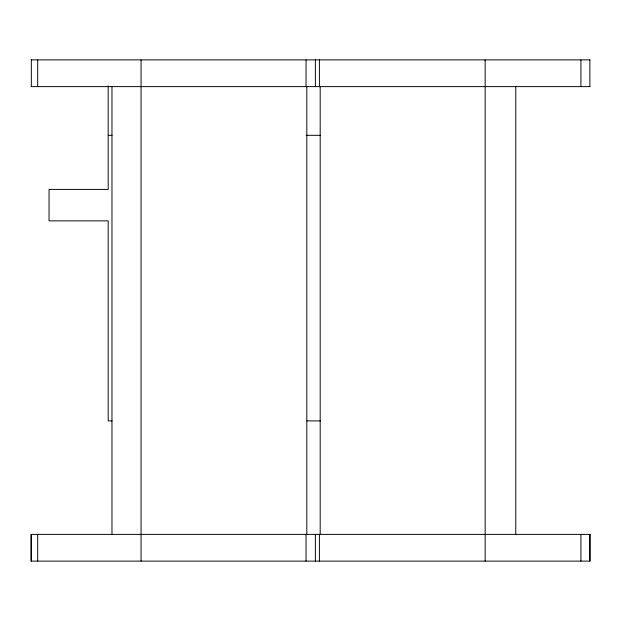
<?xml version="1.0" encoding="UTF-8"?>
<svg xmlns="http://www.w3.org/2000/svg" width="621" height="621" viewBox="0 0 621 621"><rect width="100%" height="100%" fill="white"/><g stroke="black" fill="none" stroke-linecap="round" stroke-linejoin="round"><path stroke-width="0.93" d="M31.05 59.888L589.95 59.888M31.05 86.622L589.95 86.622M108.178 135.316L112.028 135.316M306.161 135.316L320.661 135.316M112.052 420.898L108.178 420.898L108.178 220.866L49.043 220.866L49.043 189.413L108.178 189.413L108.178 85.962M306.898 420.898L320.475 420.898M589.872 59.888L589.872 86.622M589.872 534.378L589.872 561.112M580.914 59.888L580.914 86.622M580.914 534.378L580.914 561.112M515.772 86.622L515.772 534.378M485.148 59.888L485.148 561.112M320.18 86.622L320.18 534.378M319.404 59.888L319.404 86.622M319.404 534.378L319.404 561.112M315.375 59.888L315.375 86.622M315.375 534.378L315.375 561.112M306.813 86.622L306.813 534.378M306.037 59.888L306.037 86.622M306.037 534.378L306.037 561.112M141.06 59.888L141.06 561.112M111.974 86.622L111.974 534.378M37.695 59.888L37.695 86.622M37.695 534.378L37.695 561.112M31.329 59.888L31.329 86.622M31.329 534.378L31.329 561.112M589.95 534.378L31.05 534.378L31.05 561.112L589.95 561.112L589.95 534.378"/></g></svg>
